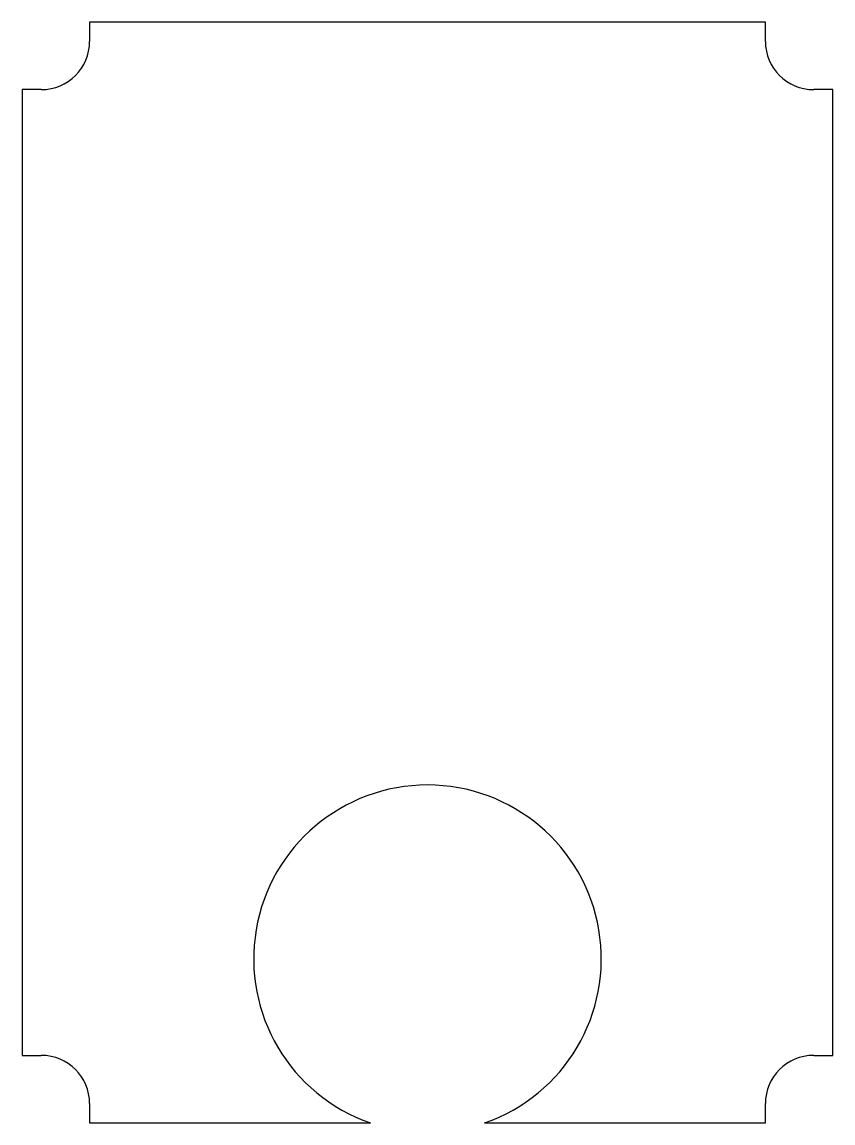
# Model space of a CAD drawing. Header units: millimetres. Extents: x -42 to 42, y -57 to 57.
import ezdxf

# ---------------------------------------------------------------- set-up
doc = ezdxf.new("R2010")
doc.units = ezdxf.units.MM

msp = doc.modelspace()

# ---------------------------------------------------------------- linework, layer by layer
at = {"color": 7, "linetype": 'Continuous', "lineweight": 25}
for p, q in [((35, 57), (-35, 57)), ((-35, 57), (-35, 55)), ((35, 55), (35, 57)), ((-40, 50), (-42, 50)), ((-42, 50), (-42, -50)), ((42, 50), (40, 50)), ((42, -50), (42, 50)), ((-42, -50), (-40, -50)), ((40, -50), (42, -50)), ((-35, -55), (-35, -57)), ((35, -57), (35, -55)), ((-35, -57), (-5.92, -57)), ((5.92, -57), (35, -57))]:
    msp.add_line(p, q, dxfattribs=at)
for centre, radius, start, end in [((-40, 55), 5, 270, 0), ((40, 55), 5, 180, 270), ((0, -40), 18, 289.1881, 250.8119), ((-40, -55), 5, 0, 90), ((40, -55), 5, 90, 180)]:
    msp.add_arc(centre, radius, start, end, dxfattribs=at)

doc.saveas('drawing.dxf')
